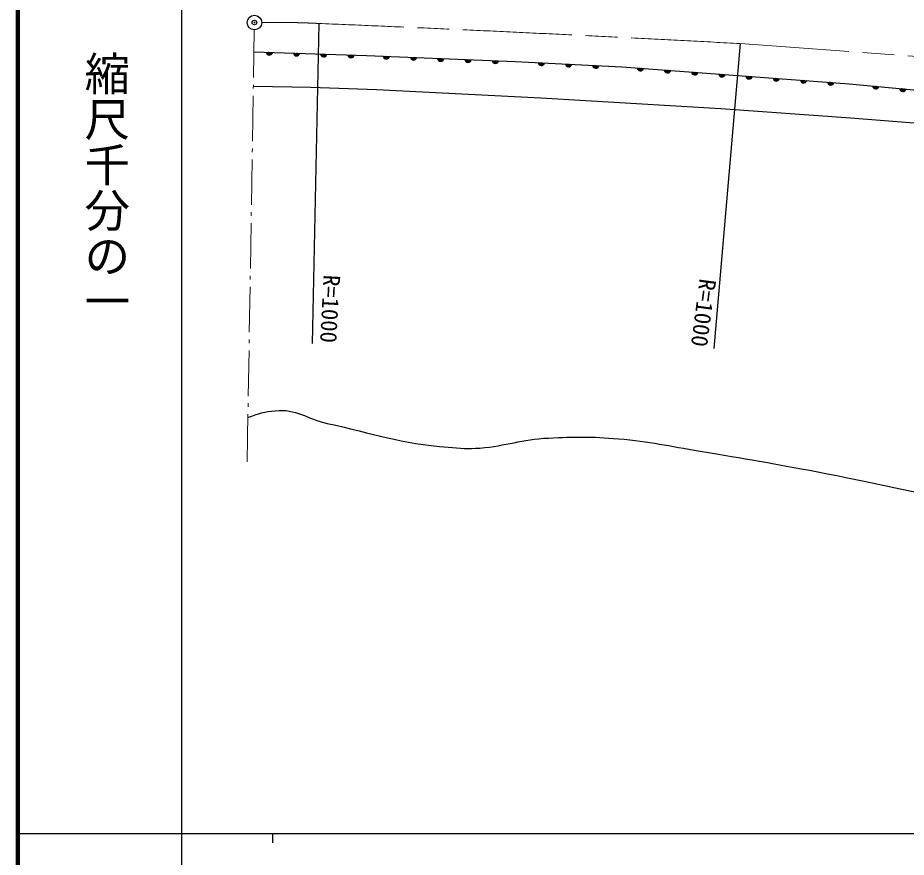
# Model space of a CAD drawing. Units: millimetres, scale not verified. Extents: x 40000 to 680000, y 20000 to 380000.
# Drawn here: x 40000 to 137665, y 202409 to 294641 of the extents above; entities that cross this region are included whole.
import ezdxf
from ezdxf.enums import TextEntityAlignment as Align

# ---------------------------------------------------------------- set-up
doc = ezdxf.new("R2010")
doc.units = ezdxf.units.MM
doc.header["$LTSCALE"] = 1000
doc.header["$PDMODE"] = 32
doc.header["$PDSIZE"] = 500
doc.linetypes.add('CHAIN', pattern=[18.5, 12, -1.5, 3.5, -1.5])
for name, color, linetype, lineweight in [('M-BGD', 7, 'Continuous', 25), ('M-BGD-HTXT', 7, 'Continuous', 13), ('M-BMK', 2, 'CHAIN', 13), ('M-BMK-SRVR', 3, 'Continuous', 25), ('M-TTL', 2, 'Continuous', 140), ('M-TTL-BAND', 7, 'Continuous', 25)]:
    doc.layers.add(name, color=color, linetype=linetype, lineweight=lineweight)
doc.layers.add('M-OTRS', color=6, linetype='Continuous')
doc.styles.add('@ＭＳ ゴシック', font='')
doc.styles.add('ＭＳ ゴシック', font='')
doc.styles.get('@ＭＳ ゴシック').set_extended_font_data('@MS Gothic')
doc.styles.get('ＭＳ ゴシック').set_extended_font_data('MS Gothic')

msp = doc.modelspace()

# ---------------------------------------------------------------- linework, layer by layer
at = {"layer": 'M-BGD'}
for points in [[(65959, 290900), (78325, 290496), (94686, 289832), (106400, 289258), (131408, 287392), (164085, 284351), (173054, 283562), (186886, 282611), (202619, 281911), (216629, 281624), (245548, 281929), (278090, 282468), (305842, 282970), (319709, 283257), (370352, 284405), (425929, 285571), (486385, 286791), (486582, 283741), (509778, 283149)], [(509778, 283149), (486376, 282593), (455233, 282019), (426135, 281589), (395494, 280835), (365536, 280405), (336832, 279831), (308058, 279364), (250400, 278539), (204691, 278467), (193640, 279041), (170211, 280584), (131533, 283598), (117290, 284638), (97484, 285822), (79437, 286719), (72226, 286970), (65896, 287077)]]:
    msp.add_lwpolyline(points, dxfattribs=at)
for centre, radius, start, end in [((67646, 290899), 354, 186.92611, 349.33129), ((67646, 290899), 283, 189.15015, 347.10725), ((67646, 290899), 212, 192.89648, 343.36093), ((67646, 290899), 142, 200.60821, 335.6492), ((67646, 290899), 100, 210.92587, 325.33153), ((70645, 290801), 354, 186.92611, 349.33129), ((70645, 290801), 283, 189.15015, 347.10725), ((70645, 290801), 212, 192.89648, 343.36093), ((70645, 290801), 142, 200.60821, 335.6492), ((70645, 290801), 100, 210.92587, 325.33153), ((73643, 290703), 354, 186.92611, 349.33129), ((73643, 290703), 283, 189.15015, 347.10725), ((73643, 290703), 212, 192.89648, 343.36093), ((73643, 290703), 142, 200.60821, 335.6492), ((73643, 290703), 100, 210.92587, 325.33153), ((76641, 290605), 354, 186.92611, 349.33129), ((76641, 290605), 283, 189.15015, 347.10725), ((76641, 290605), 212, 192.89648, 343.36093), ((76641, 290605), 142, 200.60821, 335.6492), ((76641, 290605), 100, 210.92587, 325.33153), ((80513, 290461), 354, 186.47418, 348.87936), ((80513, 290461), 283, 188.69822, 346.65532), ((80513, 290461), 212, 192.44455, 342.909), ((80513, 290461), 142, 200.15628, 335.19727), ((80513, 290461), 100, 210.47394, 324.87961), ((83510, 290339), 354, 186.47418, 348.87936), ((83510, 290339), 283, 188.69822, 346.65532), ((83510, 290339), 212, 192.44455, 342.909), ((83510, 290339), 142, 200.15628, 335.19727), ((83510, 290339), 100, 210.47394, 324.87961), ((86508, 290218), 354, 186.47418, 348.87936), ((86508, 290218), 283, 188.69822, 346.65532), ((86508, 290218), 212, 192.44455, 342.909), ((86508, 290218), 142, 200.15628, 335.19727), ((86508, 290218), 100, 210.47394, 324.87961), ((89505, 290096), 354, 186.47418, 348.87936), ((89505, 290096), 283, 188.69822, 346.65532), ((89505, 290096), 212, 192.44455, 342.909), ((89505, 290096), 142, 200.15628, 335.19727), ((89505, 290096), 100, 210.47394, 324.87961), ((92503, 289975), 354, 186.47418, 348.87936), ((92503, 289975), 283, 188.69822, 346.65532), ((92503, 289975), 212, 192.44455, 342.909), ((92503, 289975), 142, 200.15628, 335.19727), ((92503, 289975), 100, 210.47394, 324.87961), ((97549, 289746), 354, 185.9919, 348.39708), ((97549, 289746), 283, 188.21594, 346.17304), ((97549, 289746), 212, 191.96226, 342.42671), ((97549, 289746), 142, 199.67399, 334.71498), ((97549, 289746), 100, 209.99166, 324.39732), ((100546, 289599), 354, 185.9919, 348.39708), ((100546, 289599), 283, 188.21594, 346.17304), ((100546, 289599), 212, 191.96226, 342.42671), ((100546, 289599), 142, 199.67399, 334.71498), ((100546, 289599), 100, 209.99166, 324.39732), ((103542, 289452), 354, 185.9919, 348.39708), ((103542, 289452), 283, 188.21594, 346.17304), ((103542, 289452), 212, 191.96226, 342.42671), ((103542, 289452), 142, 199.67399, 334.71498), ((103542, 289452), 100, 209.99166, 324.39732), ((108437, 289160), 354, 184.53074, 346.93592), ((108437, 289160), 283, 186.75478, 344.71188), ((108437, 289160), 212, 190.5011, 340.96555), ((108437, 289160), 142, 198.21283, 333.25382), ((108437, 289160), 100, 208.5305, 322.93616), ((111429, 288937), 354, 184.53074, 346.93592), ((111429, 288937), 283, 186.75478, 344.71188), ((111429, 288937), 212, 190.5011, 340.96555), ((111429, 288937), 142, 198.21283, 333.25382), ((111429, 288937), 100, 208.5305, 322.93616), ((114421, 288714), 354, 184.53074, 346.93592), ((114421, 288714), 283, 186.75478, 344.71188), ((114421, 288714), 212, 190.5011, 340.96555), ((114421, 288714), 142, 198.21283, 333.25382), ((114421, 288714), 100, 208.5305, 322.93616), ((117412, 288490), 354, 184.53074, 346.93592), ((117412, 288490), 283, 186.75478, 344.71188), ((117412, 288490), 212, 190.5011, 340.96555), ((117412, 288490), 142, 198.21283, 333.25382), ((117412, 288490), 100, 208.5305, 322.93616), ((120404, 288267), 354, 184.53074, 346.93592), ((120404, 288267), 283, 186.75478, 344.71188), ((120404, 288267), 212, 190.5011, 340.96555), ((120404, 288267), 142, 198.21283, 333.25382), ((120404, 288267), 100, 208.5305, 322.93616), ((123396, 288044), 354, 184.53074, 346.93592), ((123396, 288044), 283, 186.75478, 344.71188), ((123396, 288044), 212, 190.5011, 340.96555), ((123396, 288044), 142, 198.21283, 333.25382), ((123396, 288044), 100, 208.5305, 322.93616), ((126387, 287821), 354, 184.53074, 346.93592), ((126387, 287821), 283, 186.75478, 344.71188), ((126387, 287821), 212, 190.5011, 340.96555), ((126387, 287821), 142, 198.21283, 333.25382), ((126387, 287821), 100, 208.5305, 322.93616), ((129379, 287598), 354, 184.53074, 346.93592), ((129379, 287598), 283, 186.75478, 344.71188), ((129379, 287598), 212, 190.5011, 340.96555), ((129379, 287598), 142, 198.21283, 333.25382), ((129379, 287598), 100, 208.5305, 322.93616), ((134309, 287176), 354, 183.48105, 345.88623), ((134309, 287176), 283, 185.70509, 343.66219), ((134309, 287176), 212, 189.45142, 339.91587), ((134309, 287176), 142, 197.16315, 332.20414), ((134309, 287176), 100, 207.48081, 321.88647), ((137296, 286898), 354, 183.48105, 345.88623), ((137296, 286898), 283, 185.70509, 343.66219), ((137296, 286898), 212, 189.45142, 339.91587), ((137296, 286898), 142, 197.16315, 332.20414), ((137296, 286898), 100, 207.48081, 321.88647)]:
    msp.add_arc(centre, radius, start, end, dxfattribs=at)
msp.add_open_spline([(65300, 250705), (66513, 251217), (67102, 251337), (68306, 251468), (70591, 251718), (71779, 250567), (74025, 250077), (79196, 248950), (82041, 247857), (87318, 247453), (88670, 247349), (89437, 247257), (90789, 247368), (93754, 247612), (95353, 248326), (98324, 248469), (101330, 248613), (103031, 248649), (106029, 248384), (109560, 248072), (111506, 247606), (115004, 247029), (120073, 246193), (122911, 245706), (127958, 244743), (133825, 243625), (137071, 242787), (142944, 241695), (147952, 240764), (150767, 240281), (155813, 239579), (158681, 239180), (160292, 238962), (163179, 238732), (166811, 238443), (168852, 238371), (172492, 238224), (175996, 238082), (177960, 238022), (181467, 237970), (185005, 237918), (186991, 238125), (190526, 237970), (194669, 237788), (196965, 237253), (201110, 237123), (206829, 236945), (210044, 237699), (215757, 237377), (220618, 237103), (223257, 236046), (228118, 235769), (231585, 235571), (233546, 235581), (237008, 235853), (241727, 236225), (244326, 236858), (249031, 237377), (252593, 237771), (254598, 237919), (258175, 238139), (264712, 238543), (268390, 238444), (274939, 238478), (277156, 238489), (278397, 238410), (280612, 238309), (287633, 237987), (291540, 237367), (298561, 237039), (305864, 236697), (309967, 236883), (317272, 236615), (319721, 236525), (321087, 236320), (323538, 236277), (326844, 236218), (328699, 236239), (332004, 236361), (336575, 236531), (339116, 237037), (343688, 237123), (347328, 237192), (349375, 237103), (353002, 236785), (356553, 236473), (358538, 236225), (362061, 235684), (364157, 235362), (365297, 234979), (367395, 234668), (370058, 234273), (371565, 234130), (374253, 233991), (381915, 233593), (386229, 233605), (393896, 233906), (400154, 234152), (403641, 234646), (409898, 234922), (417464, 235256), (421713, 235129), (429286, 235091), (431933, 235078), (433414, 234848), (436060, 234922), (440269, 235039), (442602, 235627), (446812, 235684), (453295, 235771), (456925, 235485), (463407, 235345), (473593, 235126), (479296, 234804), (489484, 234753), (494445, 234728), (497231, 235199), (502184, 234922), (505076, 234760), (506659, 234239), (509550, 234075), (513548, 233849), (515793, 233618), (519795, 233737), (520622, 233761), (520904, 233757), (521912, 233821)], degree=3, knots=[0, 0, 0, 0, 1, 1, 1, 2, 2, 2, 3, 3, 3, 4, 4, 4, 5, 5, 5, 6, 6, 6, 7, 7, 7, 8, 8, 8, 9, 9, 9, 10, 10, 10, 11, 11, 11, 12, 12, 12, 13, 13, 13, 14, 14, 14, 15, 15, 15, 16, 16, 16, 17, 17, 17, 18, 18, 18, 19, 19, 19, 20, 20, 20, 21, 21, 21, 22, 22, 22, 23, 23, 23, 24, 24, 24, 25, 25, 25, 26, 26, 26, 27, 27, 27, 28, 28, 28, 29, 29, 29, 30, 30, 30, 31, 31, 31, 32, 32, 32, 33, 33, 33, 34, 34, 34, 35, 35, 35, 36, 36, 36, 37, 37, 37, 38, 38, 38, 39, 39, 39, 40, 40, 40, 41, 41, 41, 42, 42, 42, 42], dxfattribs=at)
at = {"layer": 'M-BGD-HTXT'}
for p, q in [((65913, 288078), (65998, 293316)), ((65893, 286878), (65899, 287278)), ((65798, 281079), (65880, 286078)), ((65778, 279879), (65785, 280279)), ((65683, 274080), (65765, 279079)), ((65663, 272880), (65670, 273280)), ((65568, 267081), (65650, 272080)), ((65548, 265881), (65555, 266281)), ((65453, 260082), (65535, 265081)), ((65434, 258882), (65440, 259282)), ((65339, 253083), (65421, 258082)), ((65319, 251883), (65325, 252283)), ((65220, 245845), (65306, 251083))]:
    msp.add_line(p, q, dxfattribs=at)
at = {"layer": 'M-BMK'}
msp.add_line((119398, 291806), (162846, 288627), dxfattribs=at)
for centre, radius, start, end in [((68098, 190698), 103440, 87.22802, 90.71244), ((-80842, -3416039), 3713248, 86.90878, 87.62398)]:
    msp.add_arc(centre, radius, start, end, dxfattribs=at)
at = {"layer": 'M-BMK-SRVR'}
for p, q in [((73100, 294016), (72369, 258841)), ((119398, 291806), (116500, 258303))]:
    msp.add_line(p, q, dxfattribs=at)
msp.add_circle((66012, 294116), 800, dxfattribs=at)
at = {"layer": 'M-OTRS'}
msp.add_point((66012, 294116), dxfattribs=at)
at = {"layer": 'M-TTL'}
msp.add_line((40000, 380000), (40000, 20000), dxfattribs=at)
at = {"layer": 'M-TTL-BAND'}
for p, q in [((58000, 370000), (58000, 20000)), ((40000, 205000), (579000, 205000)), ((68000, 205000), (68000, 204000))]:
    msp.add_line(p, q, dxfattribs=at)

# ---------------------------------------------------------------- texts
at = {"layer": 'M-BMK-SRVR', "style": 'ＭＳ ゴシック'}
for rotation, p in [(266.97, (74540, 266388)), (262.537, (115872, 265927))]:
    msp.add_text('R=1000', height=1833, rotation=rotation, dxfattribs=at).set_placement(p, align=Align.MIDDLE_LEFT)
at = {"layer": 'M-TTL-BAND', "style": '@ＭＳ ゴシック'}
msp.add_text('縮尺千分の一', height=3666, rotation=270, dxfattribs=at).set_placement((49777, 261030), align=Align.MIDDLE_RIGHT)

doc.saveas('drawing.dxf')
